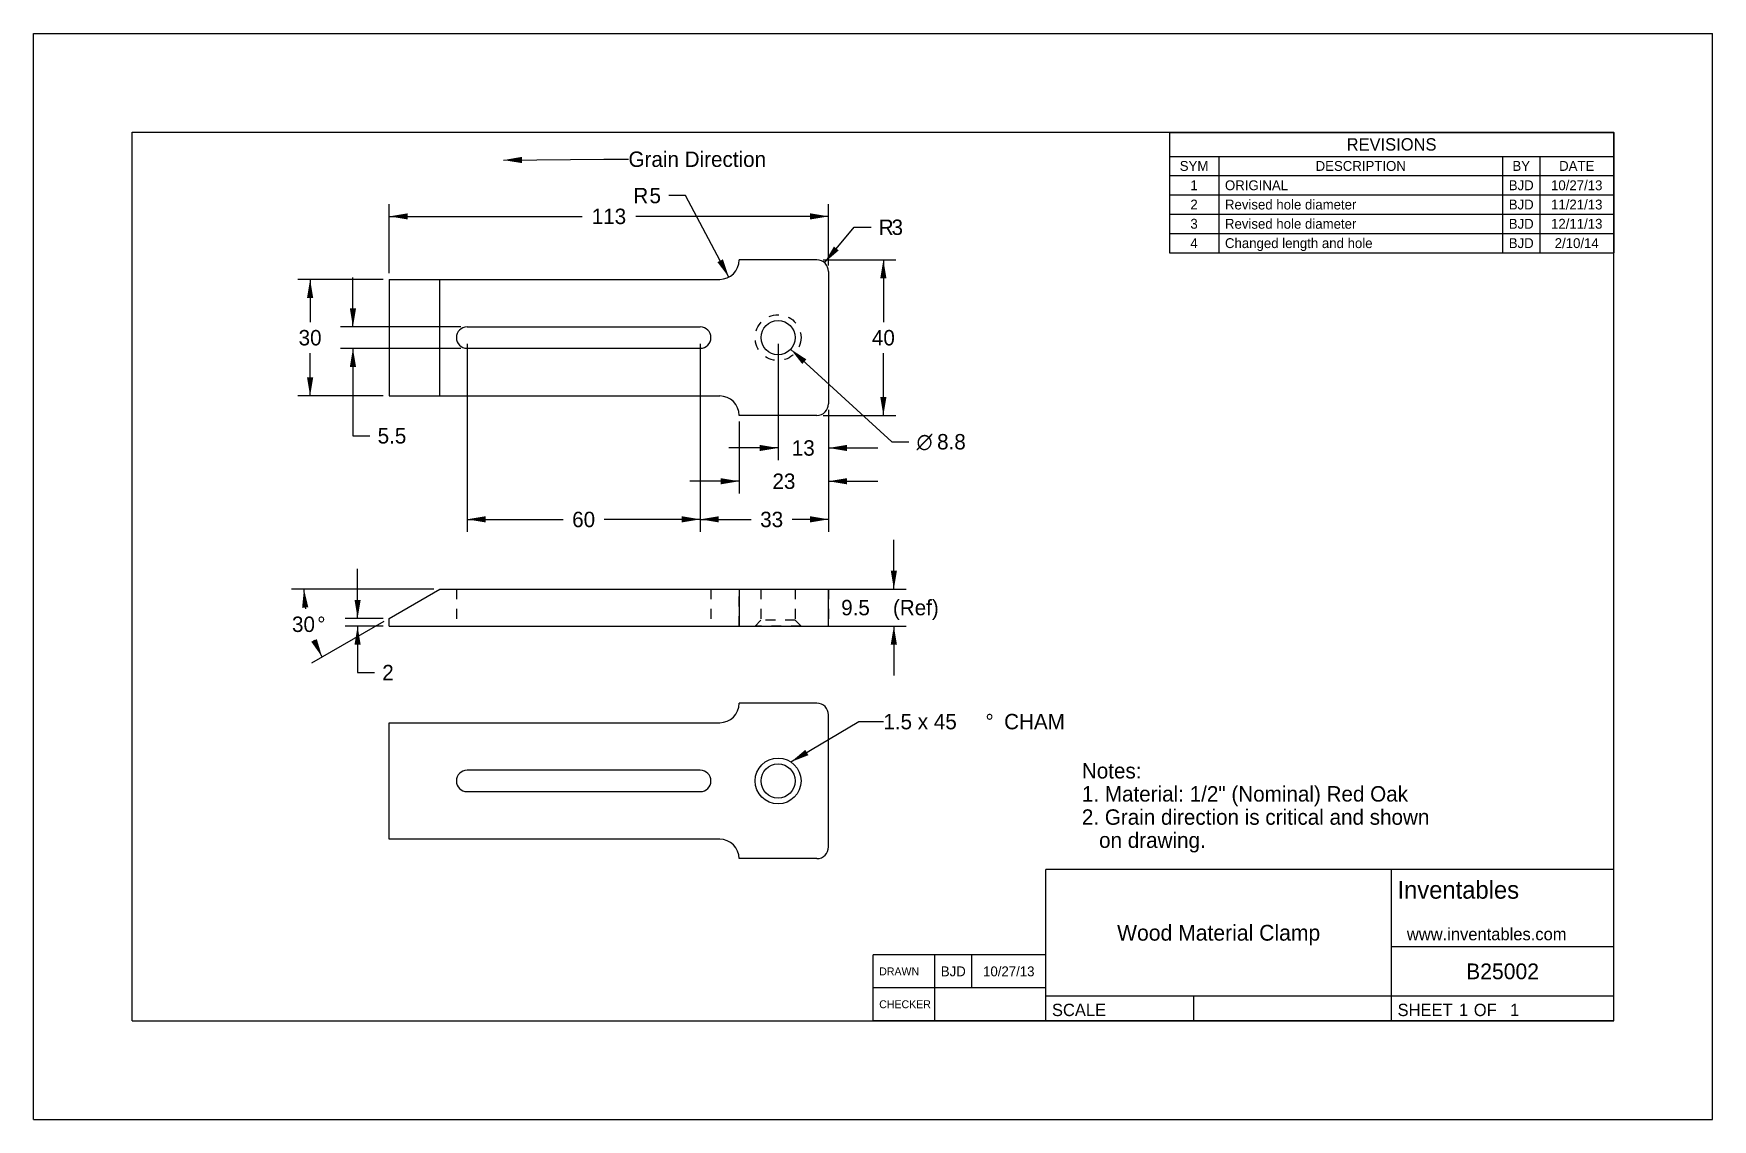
# Model space of a CAD drawing. Extents: x 0 to 17, y 0 to 11.
import ezdxf
from ezdxf.enums import TextEntityAlignment as Align

# ---------------------------------------------------------------- set-up
doc = ezdxf.new("R2010")
doc.units = 0
doc.header["$LTSCALE"] = 0.935
doc.linetypes.add('HIDDEN', pattern=[0.2, 0.1, -0.1])
doc.layers.get('0').update_dxf_attribs({"linetype": 'CONTINUOUS'})
for name, color, linetype in [('02___PRT_ALL_AXES', 7, 'CONTINUOUS'), ('BALLOONS', 7, 'CONTINUOUS'), ('DEFAULT_2', 8, 'HIDDEN')]:
    doc.layers.add(name, color=color, linetype=linetype)
doc.styles.get("Standard").update_dxf_attribs({"font": 'veramono.ttf'})
doc.styles.add('TEXTSTYLE_1', font='gdt', dxfattribs={"width": 0.8})
doc.styles.add('TEXTSTYLE_2', font='sf automaton extended.ttf')
doc.styles.add('TEXTSTYLE_3', font='veramono.ttf')
doc.styles.add('TEXTSTYLE_4', font='veramono.ttf')
doc.styles.add('TEXTSTYLE_5', font='veramono.ttf')
doc.dimstyles.get("Standard").update_dxf_attribs({"dimtxt": 2.5, "dimasz": 2.5, "dimexe": 1.25, "dimexo": 0.625, "dimtad": 1, "dimcen": 2.5, "dimazin": 3, "dimtfac": 1, "dimtmove": 0, "dimatfit": 3})

# ---------------------------------------------------------------- blocks, each defined once
blk = doc.blocks.new('_FILLED')
at = {"color": 0, "linetype": 'BYBLOCK'}
blk.add_solid([(0, 0), (-1, 0.167), (-1, -0.167)], dxfattribs=at)
blk = doc.blocks.new('*D0')
at = {"color": 2, "linetype": 'CONTINUOUS'}
for p, q in [((3.602, 8.573), (3.602, 9.273)), ((8.05, 8.651), (8.05, 9.273)), ((3.602, 9.148), (5.554, 9.148)), ((8.05, 9.148), (6.098, 9.148))]:
    blk.add_line(p, q, dxfattribs=at)
at = {"color": 2, "linetype": 'CONTINUOUS', "xscale": 0.1875, "yscale": 0.1875, "zscale": 0.1875, "rotation": 180}
blk.add_blockref('_FILLED', (3.602, 9.148), dxfattribs=at)
at = {"color": 2, "linetype": 'CONTINUOUS', "xscale": 0.1875, "yscale": 0.1875, "zscale": 0.1875}
blk.add_blockref('_FILLED', (8.05, 9.148), dxfattribs=at)
at = {"color": 2, "linetype": 'CONTINUOUS'}
blk.add_text('113', height=0.1562, dxfattribs=at).set_placement((5.826, 9.07), align=Align.CENTER)
blk = doc.blocks.new('*D1')
at = {"color": 2, "linetype": 'CONTINUOUS'}
for p, q in [((7.539, 7.857), (7.539, 6.677)), ((8.05, 7.188), (8.05, 6.677)), ((7.539, 6.802), (7.039, 6.802)), ((8.05, 6.802), (8.55, 6.802))]:
    blk.add_line(p, q, dxfattribs=at)
at = {"color": 2, "linetype": 'CONTINUOUS', "xscale": 0.1875, "yscale": 0.1875, "zscale": 0.1875}
blk.add_blockref('_FILLED', (7.539, 6.802), dxfattribs=at)
at = {"color": 2, "linetype": 'CONTINUOUS', "xscale": 0.1875, "yscale": 0.1875, "zscale": 0.1875, "rotation": 180}
blk.add_blockref('_FILLED', (8.05, 6.802), dxfattribs=at)
at = {"color": 2, "linetype": 'CONTINUOUS'}
blk.add_text('13', height=0.1562, dxfattribs=at).set_placement((7.794, 6.724), align=Align.CENTER)
blk = doc.blocks.new('*D2')
at = {"color": 2, "linetype": 'CONTINUOUS'}
for p, q in [((8.05, 7.188), (8.05, 6.34)), ((7.145, 7.07), (7.145, 6.34)), ((7.145, 6.465), (6.645, 6.465)), ((8.05, 6.465), (8.55, 6.465))]:
    blk.add_line(p, q, dxfattribs=at)
at = {"color": 2, "linetype": 'CONTINUOUS', "xscale": 0.1875, "yscale": 0.1875, "zscale": 0.1875}
blk.add_blockref('_FILLED', (7.145, 6.465), dxfattribs=at)
at = {"color": 2, "linetype": 'CONTINUOUS', "xscale": 0.1875, "yscale": 0.1875, "zscale": 0.1875, "rotation": 180}
blk.add_blockref('_FILLED', (8.05, 6.465), dxfattribs=at)
at = {"color": 2, "linetype": 'CONTINUOUS'}
blk.add_text('23', height=0.1562, dxfattribs=at).set_placement((7.598, 6.387), align=Align.CENTER)
blk = doc.blocks.new('*D3')
at = {"color": 2, "linetype": 'CONTINUOUS'}
for p, q in [((6.751, 7.857), (6.751, 5.954)), ((8.05, 7.188), (8.05, 5.954)), ((6.751, 6.079), (7.266, 6.079)), ((8.05, 6.079), (7.681, 6.079))]:
    blk.add_line(p, q, dxfattribs=at)
at = {"color": 2, "linetype": 'CONTINUOUS', "xscale": 0.1875, "yscale": 0.1875, "zscale": 0.1875, "rotation": 180}
blk.add_blockref('_FILLED', (6.751, 6.079), dxfattribs=at)
at = {"color": 2, "linetype": 'CONTINUOUS', "xscale": 0.1875, "yscale": 0.1875, "zscale": 0.1875}
blk.add_blockref('_FILLED', (8.05, 6.079), dxfattribs=at)
at = {"color": 2, "linetype": 'CONTINUOUS'}
blk.add_text('33', height=0.1562, dxfattribs=at).set_placement((7.474, 6), align=Align.CENTER)
blk = doc.blocks.new('*D4')
at = {"color": 2, "linetype": 'CONTINUOUS'}
for p, q in [((4.389, 7.857), (4.389, 5.954)), ((6.751, 7.857), (6.751, 5.954)), ((4.389, 6.079), (5.363, 6.079)), ((6.751, 6.079), (5.778, 6.079))]:
    blk.add_line(p, q, dxfattribs=at)
at = {"color": 2, "linetype": 'CONTINUOUS', "xscale": 0.1875, "yscale": 0.1875, "zscale": 0.1875, "rotation": 180}
blk.add_blockref('_FILLED', (4.389, 6.079), dxfattribs=at)
at = {"color": 2, "linetype": 'CONTINUOUS', "xscale": 0.1875, "yscale": 0.1875, "zscale": 0.1875}
blk.add_blockref('_FILLED', (6.751, 6.079), dxfattribs=at)
at = {"color": 2, "linetype": 'CONTINUOUS'}
blk.add_text('60', height=0.1562, dxfattribs=at).set_placement((5.57, 6), align=Align.CENTER)
blk = doc.blocks.new('*D5')
at = {"color": 2, "linetype": 'CONTINUOUS'}
for p, q in [((3.234, 8.028), (3.234, 8.528)), ((4.326, 8.028), (3.109, 8.028)), ((4.326, 7.811), (3.109, 7.811)), ((3.234, 7.811), (3.234, 6.925)), ((3.234, 6.925), (3.406, 6.925))]:
    blk.add_line(p, q, dxfattribs=at)
at = {"color": 2, "linetype": 'CONTINUOUS', "xscale": 0.1875, "yscale": 0.1875, "zscale": 0.1875}
for p, rotation in [((3.234, 8.028), 270), ((3.234, 7.811), 90)]:
    blk.add_blockref('_FILLED', p, dxfattribs=dict(at, rotation=rotation))
at = {"color": 2, "linetype": 'CONTINUOUS'}
blk.add_text('5.5', height=0.1562, dxfattribs=at).set_placement((3.484, 6.847))
blk = doc.blocks.new('*D6')
at = {"color": 2, "linetype": 'CONTINUOUS'}
for p, q in [((3.281, 5.076), (3.281, 5.576)), ((3.539, 5.076), (3.156, 5.076)), ((3.539, 4.997), (3.156, 4.997)), ((3.281, 4.997), (3.281, 4.527)), ((3.281, 4.527), (3.452, 4.527))]:
    blk.add_line(p, q, dxfattribs=at)
at = {"color": 2, "linetype": 'CONTINUOUS', "xscale": 0.1875, "yscale": 0.1875, "zscale": 0.1875}
for p, rotation in [((3.281, 5.076), 270), ((3.281, 4.997), 90)]:
    blk.add_blockref('_FILLED', p, dxfattribs=dict(at, rotation=rotation))
at = {"color": 2, "linetype": 'CONTINUOUS'}
blk.add_text('2', height=0.156, dxfattribs=at).set_placement((3.531, 4.449))
blk = doc.blocks.new('*D7')
at = {"color": 2, "linetype": 'CONTINUOUS'}
for p, q in [((4.052, 5.372), (2.613, 5.372)), ((3.547, 5.045), (2.814, 4.622))]:
    blk.add_line(p, q, dxfattribs=at)
for start, end in [(180, 188.3565), (201.8579, 210)]:
    blk.add_arc((4.115, 5.372), 1.377, start, end, dxfattribs=at)
for points in [[(2.782, 5.188), (2.738, 5.372), (2.719, 5.183)], [(2.812, 4.839), (2.922, 4.684), (2.868, 4.866)]]:
    blk.add_solid(points, dxfattribs=at)
blk.add_text('30', height=0.1562, dxfattribs=at).set_placement((2.733, 4.938), align=Align.CENTER)
at = {"color": 2, "linetype": 'CONTINUOUS', "style": 'TEXTSTYLE_1'}
blk.add_text('~', height=0.156, dxfattribs=at).set_placement((2.914, 4.938), align=Align.CENTER)
blk = doc.blocks.new('*D8')
at = {"color": 2, "linetype": 'CONTINUOUS'}
for p, q in [((7.995, 8.707), (8.73, 8.707)), ((8.605, 8.707), (8.605, 8.076)), ((8.605, 7.132), (8.605, 7.763)), ((7.995, 7.132), (8.73, 7.132))]:
    blk.add_line(p, q, dxfattribs=at)
at = {"color": 2, "linetype": 'CONTINUOUS', "xscale": 0.1875, "yscale": 0.1875, "zscale": 0.1875}
for p, rotation in [((8.605, 8.707), 90), ((8.605, 7.132), 270)]:
    blk.add_blockref('_FILLED', p, dxfattribs=dict(at, rotation=rotation))
at = {"color": 2, "linetype": 'CONTINUOUS'}
blk.add_text('40', height=0.1562, dxfattribs=at).set_placement((8.605, 7.841), align=Align.CENTER)
blk = doc.blocks.new('*D9')
at = {"color": 2, "linetype": 'CONTINUOUS'}
for p, q in [((3.539, 8.51), (2.675, 8.51)), ((2.8, 8.51), (2.8, 8.076)), ((2.8, 7.329), (2.8, 7.763)), ((3.539, 7.329), (2.675, 7.329))]:
    blk.add_line(p, q, dxfattribs=at)
at = {"color": 2, "linetype": 'CONTINUOUS', "xscale": 0.1875, "yscale": 0.1875, "zscale": 0.1875}
for p, rotation in [((2.8, 8.51), 90), ((2.8, 7.329), 270)]:
    blk.add_blockref('_FILLED', p, dxfattribs=dict(at, rotation=rotation))
at = {"color": 2, "linetype": 'CONTINUOUS'}
blk.add_text('30', height=0.1562, dxfattribs=at).set_placement((2.8, 7.841), align=Align.CENTER)
blk = doc.blocks.new('*D10')
at = {"color": 2, "linetype": 'CONTINUOUS'}
for p, q in [((8.008, 8.679), (8.308, 9.038)), ((8.308, 9.038), (8.48, 9.038))]:
    blk.add_line(p, q, dxfattribs=at)
at = {"color": 2, "linetype": 'CONTINUOUS', "xscale": 0.1875, "yscale": 0.1875, "zscale": 0.1875, "rotation": 230.0463660679}
blk.add_blockref('_FILLED', (8.008, 8.679), dxfattribs=at)
at = {"color": 2, "linetype": 'CONTINUOUS'}
for s, p in [('R', (8.558, 8.96)), ('3', (8.688, 8.96))]:
    blk.add_text(s, height=0.156, dxfattribs=at).set_placement(p)
blk = doc.blocks.new('*D11')
at = {"color": 2, "linetype": 'CONTINUOUS'}
for p, q in [((6.603, 9.359), (6.431, 9.359)), ((7.04, 8.533), (6.603, 9.359))]:
    blk.add_line(p, q, dxfattribs=at)
at = {"color": 2, "linetype": 'CONTINUOUS', "xscale": 0.1875, "yscale": 0.1875, "zscale": 0.1875, "rotation": 297.8733743233}
blk.add_blockref('_FILLED', (7.04, 8.533), dxfattribs=at)
at = {"color": 2, "linetype": 'CONTINUOUS'}
for s, p in [('R', (6.224, 9.281)), ('5', (6.353, 9.281))]:
    blk.add_text(s, height=0.156, dxfattribs=at).set_placement(p, align=Align.RIGHT)
blk = doc.blocks.new('*D12')
at = {"color": 2, "linetype": 'CONTINUOUS'}
for p, q in [((7.666, 7.803), (8.691, 6.865)), ((8.691, 6.865), (8.863, 6.865))]:
    blk.add_line(p, q, dxfattribs=at)
at = {"color": 2, "linetype": 'CONTINUOUS', "xscale": 0.1875, "yscale": 0.1875, "zscale": 0.1875, "rotation": 137.5383848233}
blk.add_blockref('_FILLED', (7.666, 7.803), dxfattribs=at)
at = {"color": 2, "linetype": 'CONTINUOUS', "style": 'TEXTSTYLE_1'}
blk.add_text('n', height=0.156, dxfattribs=at).set_placement((8.941, 6.787))
at = {"color": 2, "linetype": 'CONTINUOUS'}
blk.add_text('8.8', height=0.1562, dxfattribs=at).set_placement((9.149, 6.787))
blk = doc.blocks.new('*D13')
at = {"color": 2, "linetype": 'CONTINUOUS'}
for p, q in [((8.711, 5.372), (8.711, 5.872)), ((7.995, 5.372), (8.836, 5.372)), ((7.995, 4.997), (8.836, 4.997)), ((8.711, 4.997), (8.711, 4.497))]:
    blk.add_line(p, q, dxfattribs=at)
at = {"color": 2, "linetype": 'CONTINUOUS', "xscale": 0.1875, "yscale": 0.1875, "zscale": 0.1875}
for p, rotation in [((8.711, 5.372), 270), ((8.711, 4.997), 90)]:
    blk.add_blockref('_FILLED', p, dxfattribs=dict(at, rotation=rotation))
at = {"color": 2, "linetype": 'CONTINUOUS'}
for s, p in [(' (Ref)', (8.905, 5.107)), ('9.5', (8.323, 5.107))]:
    blk.add_text(s, height=0.1562, dxfattribs=at).set_placement(p, align=Align.CENTER)

msp = doc.modelspace()

# ---------------------------------------------------------------- linework, layer by layer
at = {"color": 7, "linetype": 'CONTINUOUS'}
for p, q in [((0, 0), (0, 11)), ((0, 11), (17, 11)), ((17, 0), (17, 11)), ((1, 1), (1, 10)), ((1, 10), (16, 10)), ((16, 1), (16, 10)), ((7.932, 8.707), (7.145, 8.707)), ((3.602, 8.51), (3.602, 7.329)), ((3.602, 8.51), (6.948, 8.51)), ((4.115, 7.329), (4.115, 8.51)), ((8.05, 8.589), (8.05, 7.25)), ((4.389, 8.028), (6.751, 8.028)), ((6.751, 7.811), (4.389, 7.811)), ((3.602, 7.329), (6.948, 7.329)), ((7.932, 7.132), (7.145, 7.132)), ((3.602, 5.076), (4.115, 5.372)), ((4.115, 5.372), (8.05, 5.372)), ((7.145, 5.372), (7.145, 4.997)), ((8.05, 4.997), (8.05, 5.372)), ((3.602, 4.997), (3.602, 5.076)), ((3.602, 4.997), (8.05, 4.997)), ((7.932, 4.216), (7.145, 4.216)), ((8.05, 2.76), (8.05, 4.098)), ((3.602, 2.838), (3.602, 4.019)), ((3.602, 4.019), (6.948, 4.019)), ((6.751, 3.537), (4.389, 3.537)), ((4.389, 3.321), (6.751, 3.321)), ((6.948, 2.838), (3.602, 2.838)), ((7.932, 2.642), (7.145, 2.642)), ((16, 2.531), (10.25, 2.531)), ((10.25, 1), (10.25, 2.531)), ((13.75, 1), (13.75, 2.531)), ((16, 1), (16, 2.531)), ((16, 1.75), (13.75, 1.75)), ((10.25, 1.666), (8.5, 1.666)), ((8.5, 1), (8.5, 1.666)), ((9.125, 1), (9.125, 1.666)), ((9.5, 1.333), (9.5, 1.666)), ((10.25, 1), (10.25, 1.666)), ((10.25, 1.333), (8.5, 1.333)), ((16, 1.25), (10.25, 1.25)), ((11.75, 1), (11.75, 1.25)), ((1, 1), (16, 1)), ((10.25, 1), (8.5, 1)), ((16, 1), (10.25, 1)), ((0, 0), (17, 0))]:
    msp.add_line(p, q, dxfattribs=at)
at = {"color": 2, "linetype": 'CONTINUOUS'}
for p, q in [((11.501, 9.998), (16.001, 9.998)), ((11.501, 9.998), (11.501, 8.78)), ((16.001, 9.998), (16.001, 8.78)), ((11.501, 9.756), (16.001, 9.756)), ((12.001, 9.756), (12.001, 8.78)), ((14.876, 9.756), (14.876, 8.78)), ((15.251, 9.756), (15.251, 8.78)), ((11.501, 9.561), (16.001, 9.561)), ((11.501, 9.366), (16.001, 9.366)), ((11.501, 9.17), (16.001, 9.17)), ((11.501, 8.975), (16.001, 8.975)), ((11.501, 8.78), (16.001, 8.78))]:
    msp.add_line(p, q, dxfattribs=at)
at = {"color": 7, "linetype": 'CONTINUOUS'}
for radius in [0.232, 0.173]:
    msp.add_circle((7.539, 3.429), radius, dxfattribs=at)
for centre, radius, start, end in [((6.948, 8.707), 0.197, 270, 360), ((7.932, 8.589), 0.118, 0, 90), ((4.389, 7.92), 0.108, 90, 270), ((6.751, 7.92), 0.108, 270, 90), ((6.948, 7.132), 0.197, 0, 90), ((7.932, 7.25), 0.118, 270, 360), ((6.948, 4.216), 0.197, 270, 360), ((7.932, 4.098), 0.118, 0, 90), ((4.389, 3.429), 0.108, 90, 270), ((6.751, 3.429), 0.108, 270, 90), ((6.948, 2.642), 0.197, 0, 90), ((7.932, 2.76), 0.118, 270, 360)]:
    msp.add_arc(centre, radius, start, end, dxfattribs=at)
at = {"layer": '02___PRT_ALL_AXES', "color": 8, "linetype": 'HIDDEN'}
for p, q in [((7.365, 5.372), (7.712, 5.372)), ((7.365, 5.372), (7.365, 5.057)), ((7.712, 5.372), (7.712, 5.057))]:
    msp.add_line(p, q, dxfattribs=at)
at = {"layer": '02___PRT_ALL_AXES', "color": 7, "linetype": 'CONTINUOUS'}
msp.add_circle((7.539, 7.92), 0.173, dxfattribs=at)
at = {"layer": 'BALLOONS', "color": 2, "linetype": 'CONTINUOUS'}
for p, q in [((4.757, 9.718), (5.774, 9.727)), ((5.774, 9.727), (6.024, 9.727)), ((7.669, 3.621), (8.355, 4.03)), ((8.355, 4.03), (8.605, 4.03))]:
    msp.add_line(p, q, dxfattribs=at)
for points in [[(4.945, 9.751), (4.757, 9.718), (4.945, 9.688)], [(7.814, 3.744), (7.669, 3.621), (7.846, 3.69)]]:
    msp.add_solid(points, dxfattribs=at)
at = {"layer": 'DEFAULT_2', "color": 8, "linetype": 'HIDDEN'}
for p, q in [((4.281, 5.372), (4.281, 4.997)), ((4.281, 5.372), (6.859, 5.372)), ((6.859, 5.372), (6.859, 4.997)), ((7.145, 4.997), (7.145, 5.372)), ((7.365, 5.372), (7.365, 5.057)), ((7.712, 5.372), (7.712, 5.057)), ((8.05, 5.372), (8.05, 4.997)), ((4.281, 4.997), (6.859, 4.997)), ((7.365, 5.057), (7.306, 4.997)), ((7.771, 4.997), (7.306, 4.997)), ((7.712, 5.057), (7.365, 5.057)), ((7.712, 5.057), (7.771, 4.997))]:
    msp.add_line(p, q, dxfattribs=at)
msp.add_circle((7.539, 7.92), 0.232, dxfattribs=at)

# ---------------------------------------------------------------- texts
at = {"color": 2, "linetype": 'CONTINUOUS'}
for s, height, style, p in [('Inventables', 0.18, 'TEXTSTYLE_2', (13.811, 2.236)), ('www.inventables.com', 0.125, 'TEXTSTYLE_3', (13.906, 1.815))]:
    msp.add_text(s, height=height, dxfattribs=dict(at, style=style)).set_placement(p)
at = {"color": 2, "linetype": 'CONTINUOUS', "style": 'TEXTSTYLE_3'}
for s, p in [('Wood Material Clamp', (12, 1.811)), ('B25002', (14.875, 1.42))]:
    msp.add_text(s, height=0.16, dxfattribs=at).set_placement(p, align=Align.CENTER)
at = {"layer": 'BALLOONS', "color": 2, "linetype": 'CONTINUOUS'}
for s, height, style, p in [('REVISIONS', 0.125, 'TEXTSTYLE_3', (13.751, 9.815)), ('SYM', 0.1, 'TEXTSTYLE_3', (11.751, 9.609)), ('DESCRIPTION', 0.1, 'TEXTSTYLE_3', (13.439, 9.609)), ('BY', 0.1, 'TEXTSTYLE_3', (15.064, 9.609)), ('DATE', 0.1, 'TEXTSTYLE_3', (15.626, 9.609)), ('1', 0.1, 'TEXTSTYLE_3', (11.751, 9.413)), ('BJD', 0.1, 'TEXTSTYLE_3', (15.064, 9.413)), ('10/27/13', 0.1, 'TEXTSTYLE_4', (15.626, 9.413)), ('2', 0.1, 'TEXTSTYLE_3', (11.751, 9.218)), ('BJD', 0.1, 'TEXTSTYLE_3', (15.064, 9.218)), ('11/21/13', 0.1, 'TEXTSTYLE_3', (15.626, 9.218)), ('3', 0.1, 'TEXTSTYLE_3', (11.751, 9.023)), ('BJD', 0.1, 'TEXTSTYLE_3', (15.064, 9.023)), ('12/11/13', 0.1, 'TEXTSTYLE_3', (15.626, 9.023)), ('4', 0.1, 'TEXTSTYLE_3', (11.751, 8.827)), ('BJD', 0.1, 'TEXTSTYLE_3', (15.064, 8.827)), ('2/10/14', 0.1, 'TEXTSTYLE_3', (15.626, 8.827)), ('BJD', 0.1, 'TEXTSTYLE_3', (9.313, 1.45)), ('10/27/13', 0.1, 'TEXTSTYLE_3', (9.875, 1.45))]:
    msp.add_text(s, height=height, dxfattribs=dict(at, style=style)).set_placement(p, align=Align.CENTER)
for s, height, p in [('Grain Direction', 0.15625, (6.024, 9.649)), ('1.5 x 45', 0.1562, (8.605, 3.952)), (' CHAM', 0.1562, (9.77, 3.952)), ('Notes:', 0.1562, (10.615, 3.454)), ('1. Material: 1/2" (Nominal) Red Oak', 0.15625, (10.615, 3.22)), ('2. Grain direction is critical and shown', 0.15625, (10.615, 2.985)), ('   on drawing.', 0.15625, (10.615, 2.751))]:
    msp.add_text(s, height=height, dxfattribs=at).set_placement(p)
for s, height, style, p in [('ORIGINAL        ', 0.1, 'TEXTSTYLE_3', (12.064, 9.413)), ('Revised hole diameter', 0.1, 'TEXTSTYLE_3', (12.064, 9.218)), ('Revised hole diameter', 0.1, 'TEXTSTYLE_3', (12.064, 9.023)), ('Changed length and hole', 0.1, 'TEXTSTYLE_3', (12.064, 8.827)), ('~', 0.156, 'TEXTSTYLE_1', (9.639, 3.952)), ('DRAWN', 0.08, 'TEXTSTYLE_5', (8.563, 1.46)), ('CHECKER', 0.08, 'TEXTSTYLE_5', (8.563, 1.127)), ('SCALE', 0.125, 'TEXTSTYLE_4', (10.312, 1.047)), ('SHEET ', 0.125, 'TEXTSTYLE_4', (13.812, 1.047)), ('1', 0.125, 'TEXTSTYLE_4', (14.433, 1.047)), (' OF ', 0.125, 'TEXTSTYLE_4', (14.537, 1.047)), ('1', 0.125, 'TEXTSTYLE_4', (14.951, 1.047))]:
    msp.add_text(s, height=height, dxfattribs=dict(at, style=style)).set_placement(p)

# ---------------------------------------------------------------- dimensions: what is measured, and where the dimension line sits
at = {"color": 2, "linetype": 'CONTINUOUS'}
for center, mpoint, picture, middle in [((6.948, 8.707), (7.04, 8.533), '*D11', (6.224, 9.359)), ((7.932, 8.589), (8.008, 8.679), '*D10', (8.688, 9.038))]:
    dim = msp.add_radius_dim(center=center, mpoint=mpoint, dimstyle='Standard', dxfattribs=at)
    dim.commit()
    dim.dimension.update_dxf_attribs({"geometry": picture, "text_midpoint": middle, "dimtype": 132})
for base, p1, p2, angle, picture, middle in [((3.602, 9.148), (8.05, 8.589), (3.602, 8.51), 180, '*D0', (5.826, 9.148)), ((8.6048, 8.707), (7.9322, 7.1321), (7.9322, 8.707), 90, '*D8', (8.6048, 7.9196)), ((2.8, 7.329), (3.602, 8.51), (3.602, 7.329), 270, '*D9', (2.8, 7.92)), ((3.234, 7.811), (4.389, 8.028), (4.389, 7.811), 270, '*D5', (3.678, 6.925)), ((4.389, 6.079), (6.751, 7.92), (4.389, 7.92), 180, '*D4', (5.57, 6.079)), ((6.751, 6.079), (8.05, 7.25), (6.751, 7.92), 180, '*D3', (7.474, 6.079)), ((7.539, 6.802), (8.05, 7.25), (7.539, 7.92), 180, '*D1', (7.794, 6.802)), ((7.1448, 6.4649), (8.0503, 7.2503), (7.1448, 7.1321), 180, '*D2', (7.5976, 6.4649)), ((8.711017028, 5.372478774), (7.932234496, 4.997478774), (7.932234496, 5.372478774), 90, '*D13', (8.711017028, 5.184978774)), ((3.281, 5.076), (3.602, 4.997), (3.602, 5.076), 90, '*D6', (3.595, 4.527))]:
    dim = msp.add_linear_dim(base=base, p1=p1, p2=p2, angle=angle, dimstyle='Standard', dxfattribs=at)
    dim.commit()
    dim.dimension.update_dxf_attribs({"geometry": picture, "text_midpoint": middle, "dimtype": 128})
dim = msp.add_diameter_dim_2p(p1=(7.666, 7.803), p2=(7.411, 8.036), dimstyle='Standard', dxfattribs=at)
dim.commit()
dim.dimension.update_dxf_attribs({"geometry": '*D12', "text_midpoint": (9.239, 6.865), "dimtype": 131})
dim = msp.add_angular_dim_2l(base=(2.7848, 5.0161), line1=((2.6129, 5.3725), (4.0522, 5.3725)), line2=((3.5474, 5.045), (2.8141, 4.6216)), dimstyle='Standard', dxfattribs=at)
dim.commit()
dim.dimension.update_dxf_attribs({"geometry": '*D7', "text_midpoint": (2.7848, 5.0161), "dimtype": 130})

doc.saveas('drawing.dxf')
